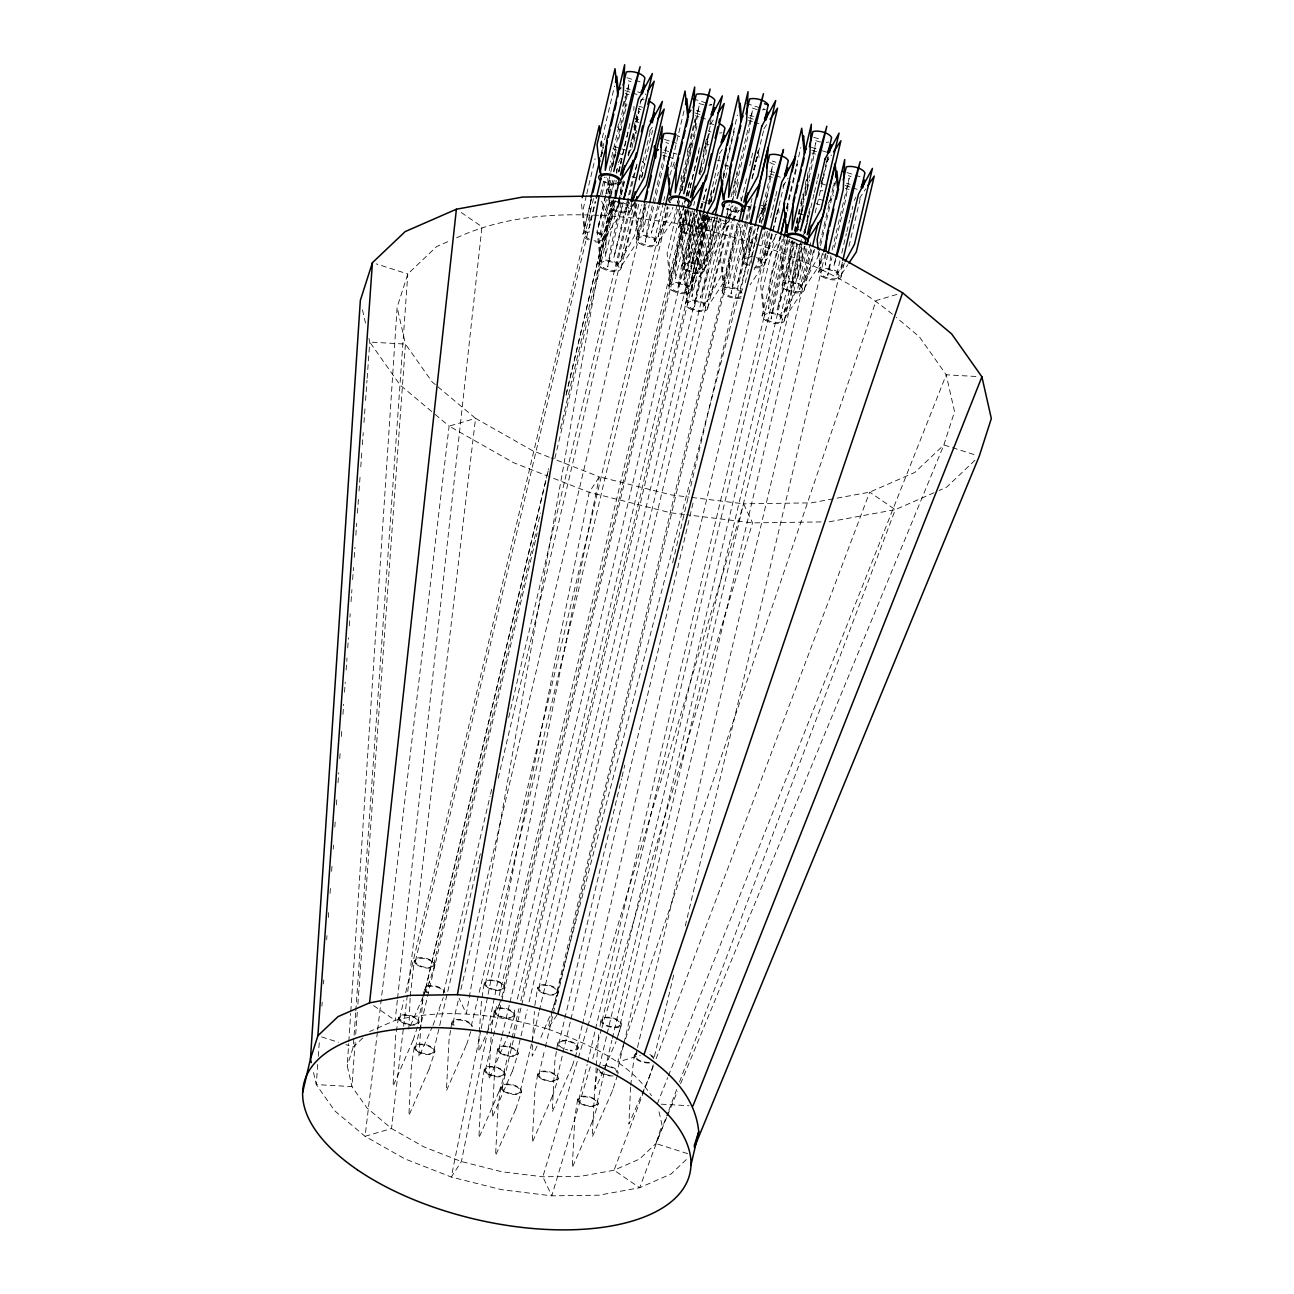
<?xml version="1.0" encoding="UTF-8"?>
<svg xmlns="http://www.w3.org/2000/svg" width="1294" height="1294" viewBox="0 0 1294 1294"><rect width="100%" height="100%" fill="white"/><g stroke="black" fill="none" stroke-linecap="round" stroke-linejoin="round"><path stroke-width="0.75" stroke-dasharray="5 3.75" d="M408.839 1029.167L410.117 998.24M479.055 1036.348L478.861 1051.488L499.371 1004.29M532.335 1044.808L532.19 1056.163L538.757 1042.64M590.808 199.648L589.466 227.356L595.45 202.058M615.928 184.33L616.122 180.367M633.801 110.411L633.995 106.448M644.153 204.306L642.811 232.03L649.248 204.775M685.755 210.631L685.27 220.53L687.583 210.793M710.131 216.858L691.966 296.73L693.422 267.033L705.861 214.464M710.907 201.007L711.182 195.07M730.091 254.028L728.635 283.726L742.449 225.334M749.889 227.323L748.628 253.074L754.612 227.776M787.674 211.148L788.062 203.223L786.687 209.062M807.181 190.38L807.957 174.544M825.895 253.3L825.313 265.189L827.61 255.452M666.717 1117.385L655.945 1143.54L639.592 1159.052L614.052 1170.213L581.055 1176.262L542.849 1176.796L502.04 1171.782L461.392 1161.543L423.704 1146.791L391.516 1128.53L367.043 1108.004L351.936 1086.62L347.245 1065.803L348.701 1043.611M348.83 1041.605L350.69 1013.364M350.82 1011.342L397.129 307.26L407.804 273.972L436.741 246.507L449.406 240.975M410.247 996.283L414.209 960.908M479.314 1032.402L481.481 1000.86L484.231 983.23M532.384 1041.023L534.422 1011.439M596.146 1067.647L595.547 1088.707L616.073 1041.508M596.291 1065.674L598.782 1034.165M630.582 1087.203L628.9 1124.033L649.426 1076.834M630.712 1085.229L634.27 1055.775M355.688 1012.798L353.262 1047.008L347.245 1065.803M355.818 1010.776L407.804 273.972L376.15 263.863M317.709 1064.461L316.254 1084.582L334.887 1110.98L365.086 1136.31L404.779 1158.842L451.299 1177.039L501.441 1189.655L551.794 1195.85L598.928 1195.187L639.64 1187.73L671.149 1173.949L687.001 1158.923M318.275 1056.422L319.44 1040.327M321.915 1006.117L322.19 1002.09M323.5 983.974L323.791 979.946M326.686 939.703L326.978 935.675M328.288 917.575L328.725 911.542M330.035 893.426L330.471 887.393M331.62 871.299L332.057 865.249M333.221 849.155L333.512 845.128M334.822 827.028L335.243 820.978M336.408 804.884L336.99 796.845M338.009 782.757L338.737 772.696M339.74 758.607L340.322 750.552M341.341 736.464L341.778 730.431M342.942 714.337L343.654 704.276M344.527 692.209L345.255 682.148M346.129 670.066L347.002 657.999M347.714 647.938L348.442 637.877M349.315 625.795L350.189 613.728M351.062 601.645L351.919 589.579M352.647 579.518L353.521 567.451M354.249 557.374L354.977 547.313M355.85 535.247L356.707 523.18M357.435 513.12L358.454 499.031M359.036 490.976L360.201 474.882M360.767 466.827L361.786 452.738M362.369 444.699L363.242 432.617M363.97 422.556L364.973 408.483M365.555 400.428L367.011 380.307M367.156 378.285L369.76 342.069L368.903 338.284M355.138 1042.349L351.936 1086.62L316.254 1084.582L312.938 1069.928M355.704 1034.294L357.306 1012.167M357.888 1004.112L405.459 344.091L397.129 307.26M397.339 1000.262L395.155 1020.351L369.615 1031.512M397.565 998.256L481.983 226.741L459.596 211.407M377.427 1031.981L365.086 1136.31L391.516 1128.53L403.388 1028.229M377.654 1029.975L449.115 426.114L433.781 413.255M403.631 1026.223L475.545 418.35L436.838 385.887M398.423 1017.957L395.673 1035.588L393.053 1086.216L413.579 1039.017M414.242 1047.331L411.492 1064.946L408.872 1115.59L429.398 1068.391M422.701 998.58L418.852 1057.036L432.212 1027.193M422.992 996.623L424.222 988.794M450.555 1030.461L449.018 1040.247L446.398 1090.874L466.924 1043.676M450.846 1028.504L451.768 1022.616M484.263 1069.653L481.514 1087.284L478.893 1137.911L499.403 1090.713M494.243 1011.115L491.494 1028.746L488.873 1079.374L508.299 1035.022M497.592 1049.224L494.842 1066.838L492.205 1117.482L512.731 1070.284M500.94 1087.316L498.19 1104.947L495.553 1155.574L516.08 1108.376M534.826 1005.519L537.576 987.904M537.608 1074.327L534.859 1091.942L532.222 1142.586L552.748 1095.387M556.371 1051.504L554.851 1061.29L552.214 1111.918L572.741 1064.719M556.679 1049.547L557.585 1043.66M577.609 1099.431L574.876 1117.045L572.239 1167.689L592.765 1120.491M600.012 1026.32L600.917 1020.448M609.264 170.727L610.833 161.022M621.152 186.951L617.707 208.334L624.614 179.138M678.331 198.888L681.162 181.403L699.116 105.493L695.671 126.877L679.544 194.99M690.85 211.229L687.712 230.655L693.244 207.299M705.683 154.746L709.128 133.379L699.456 174.253M714.579 217.343L712.379 230.963L694.409 306.872L697.87 285.489L714.126 217.327M731.676 203.562L733.876 189.959M749.048 217.958L751.555 202.414M751.07 263.216L752.008 257.377M752.332 255.436L758.672 224.315M789.68 239.18L771.095 318.971L774.54 297.604L788.369 239.212M795.664 232.224L797.848 218.621L801.552 219.802M809.672 208.512L803.978 233.81M830.894 255.888L827.756 275.315L831.896 257.797M480.786 1030.59L451.299 1177.039L461.392 1161.543L487.709 1030.93M481.19 1028.601L589.207 492.302L599.316 476.807L671.295 494.923L688.877 497.09M488.097 1028.956L599.316 476.807L551.098 457.947M586.344 195.669L583.125 209.304L585.179 233.761L593.477 198.71M586.797 193.728L595.094 158.693M600.287 146.4L614.553 86.067M600.578 156.784L605.657 135.369M582.931 234.311L591.18 199.486M601.241 156.93L603.538 147.257M591.536 198.403L584.176 229.556L581.281 201.654M399.636 1018.184L403.825 1000.521M405.685 992.66L585.017 234.699M415.423 961.135L595.224 201.217M600.416 194.715L604.573 177.197M617.659 127.718L618.581 123.82M622.737 106.302L624.112 100.463M602.034 194.682L606.19 177.165M611.609 157.124L629.094 83.156L625.649 104.539L609.992 170.727M610.299 174.286L608.908 180.125L610.509 198.936M610.752 172.345L616.284 148.988M618.581 139.251L626.878 104.216M605.382 195.992L597.1 231.028L599.995 258.929M605.851 194.035L609.523 178.475M612.288 166.797L615.054 155.102M605.786 195.378L597.957 228.472L606.385 199.664M606.255 193.437L609.927 177.86M612.693 166.182L615.459 154.504M607.759 193.825L611.447 178.265M609.07 195.847L598.928 238.662L600.998 263.119L615.734 200.845M609.523 193.906L612.758 180.27M614.213 180.206L600.4 238.614L610.833 218.136L614.973 200.619M608.73 205.131L610.558 197.4M610.897 196.494L614.682 179.995M616.413 173.137L618.338 164.516M618.483 171.827L626.312 138.733M626.781 136.792L630.469 121.215M425.435 989.02L548.559 468.654M566.206 394.039L610.817 205.536M611.9 200.683L610.978 204.581L610.655 200.829M618.807 171.487L628.949 128.672M417.833 1021.678L423.413 998.111M423.866 996.154L546.521 477.761M546.99 475.788L548.381 469.9M566.044 395.285L603.214 238.193M612.046 201.071L604.686 232.208L618.613 206.506L620.926 196.769M618.953 171.876L620.344 166.036M620.797 164.095L622.64 156.299M613.178 199.777L606.724 227.032L605.285 256.73L623.239 180.82M598.75 263.685L613.857 199.842M613.987 201.379L605.689 236.414L620.457 214.141L623.223 202.462M433.619 964.628L540.471 512.99M560.448 428.557L614.44 199.907M415.455 1047.558L427.069 998.467M427.538 996.509L537.188 533.096M554.835 458.48L600.837 264.073M633.882 127.378L635.257 121.571M635.726 119.646L637.554 111.899M627.994 155.248L641.339 98.797M628.528 155.814L639.107 111.041L631.973 148.001M621.379 194.812L625.067 179.251M633.817 142.259L636.583 130.581M621.298 202.673L611.172 245.504L607.727 266.871L622.915 202.64M628.641 201.799L613.777 257.846L631.731 181.92L637.344 162.737L626.199 209.434L629.677 202.608M443.632 992.514L490.086 796.15M490.555 794.192L491.946 788.289M508.671 717.604L628.997 209.03M631.876 201.799L616.219 267.971L626.636 247.51L636.777 204.678M631.084 209.434L632.863 201.411M638.929 179.235L650.898 128.624M639.22 180.222L641.452 170.776M433.652 1051.051L478.715 860.575M479.184 858.618L480.575 852.73M498.222 778.115L619.017 267.567M634.772 201.249L620.505 261.582L634.432 235.864L641.808 204.727M635.532 202.43L634.626 206.312L637.521 234.214M641.533 177.116L652.58 130.403M641.808 177.585L643.587 170.032M621.104 267.971L636.244 203.498M638.767 204.226L636.454 213.963L638.524 238.419L646.822 203.384M636.276 238.969L644.881 203.077M645.496 204.581L636.276 243.515L621.508 265.788M452.981 1022.858L459.014 997.334M460.874 989.473L638.363 239.374M657.756 205.875L651.303 233.13L659.164 206.264M670.761 166.797L684.122 110.346M663.418 202.398L653.745 243.272L664.162 222.794L667.85 207.234M663.871 200.457L664.793 196.559M669.855 175.143L674.303 162.251M471.178 1026.352L656.543 242.868M664.938 207.687L658.031 236.883L671.958 211.165L672.88 207.266M674.142 168.754L675.517 162.915M658.63 243.256L667.332 206.506M485.444 983.472L668.966 207.833M680.773 179.235L681.695 175.353M687.227 151.98L688.149 148.098M690.446 138.361L691.821 132.522M692.29 130.581L693.665 124.742M694.134 122.784L695.056 118.902M677.021 205.18L673.802 218.815L659.034 241.088M679.787 193.502L691.756 142.906L688.602 147.678M677.7 202.786L679.091 196.947M681.695 190.784L691.368 149.91M691.821 147.953L696.884 126.553M679.544 200.796L667.106 253.349L670.001 281.251L687.502 207.283M681.841 191.059L685.076 177.44M682.763 202.608L668.949 261L671.02 285.456L688.974 209.547M678.752 227.469L685.61 198.451M686.079 196.51L689.734 181.031M684.138 205.196L679.981 222.714L677.506 198.791M684.591 203.255L685.966 197.416M686.435 195.459L689.653 181.839M688.052 196.106L695.881 163.012M696.334 161.071L700.022 145.494M495.456 1011.342L497.317 1003.497M499.161 995.636L680.822 227.873M685.141 209.402L681 226.919L678.929 202.462M688.359 195.766L689.751 189.927M690.203 187.986L698.954 151.01M685.966 209.547L680.434 232.904L683.329 260.822M685.949 210.437L676.746 249.37L675.306 279.067L691.417 210.938M668.772 286.006L686.613 210.566M503.625 986.966L687.615 209.369M485.476 1069.895L501.263 1003.125M501.732 1001.168L670.858 286.411M689.184 211.359L682.278 240.555L684.348 265.011L696.318 214.4M703.451 151.641L704.826 145.834M705.279 143.909L707.106 136.161M709.856 124.564L711.231 118.757M698.922 173.671L710.907 123.076M693.713 205.358L694.619 201.46M701.542 172.264L705.214 156.703M694.684 209.466L690.074 228.925L688.618 258.622L700.135 209.968M694.085 213.332L681.194 267.826L677.732 289.209L695.703 213.3M682.1 265.561L694.457 213.332M498.805 1049.45L501.587 1037.675M502.056 1035.701L509.48 1004.29M509.949 1002.316L684.17 265.966M697.595 212.62L683.782 271.012L686.677 298.914M700.604 208.01L702.448 200.23M700.377 210.097L683.798 280.167L692.209 251.376M700.83 208.156L706.249 188.892M701.283 210.356L696.221 231.772L704.906 214.707M701.736 208.415L706.346 188.94M700.96 214.383L685.626 278.663L687.696 303.12L705.651 227.21L704.696 215.92M702.351 214.303L694.522 247.38L691.061 268.764L703.968 214.27M513.637 1014.836L515.497 1006.991M517.357 999.13L699.019 231.351M702.804 215.645L700.491 225.382L706.071 215.095M704.195 214.4L686.241 290.309L696.657 269.831L709.096 217.279M704.729 215.952L701.51 229.572L709.937 216.858M701.105 231.755L705.214 214.351M708.481 203.514L720.451 152.902M708.788 204.436L711.926 191.221M685.448 303.669L706.459 215.322L727.972 222.196L725.028 223.991L706.395 218.055L706.039 216.616M503.657 1073.389L511.567 1040.004M512.02 1038.031L518.991 1008.576M520.851 1000.731L689.039 289.905M706.637 215.791L690.511 283.92L704.454 258.202M706.395 218.055L707.284 214.27M707.721 214.966L697.126 259.722L708.772 217.311M710.94 201.33L718.445 172.296M713.609 192.369L714.951 186.708A11.42 5.16 13.3 0 0 713.867 185.22M502.153 1087.558L513.297 1040.425M513.767 1038.467L521.191 1007.039M521.66 1005.082L687.518 304.074M708.562 216.098L691.53 288.109L706.298 265.852L717.345 219.139M691.125 290.293L708.514 216.777M711.991 217.311L699.569 269.864L709.985 249.402L718.283 214.351M723.184 175.353L737.451 115.004M723.184 178.103L734.232 131.39M723.459 178.329L725.255 170.776M516.985 1052.944L527.208 1009.741M529.068 1001.896L702.367 269.459M714.903 216.761L703.839 263.475L717.782 237.756L721.923 220.239M725.594 177.601L727.826 168.155M704.454 269.864L717.717 213.753M538.789 988.131L720.904 218.395M726.532 216.211L719.626 245.407L704.858 267.68M726.985 214.27L729.298 204.533M731.142 196.753L733.892 185.074M734.361 183.117L737.127 171.439M725.028 223.991L725.918 220.206M726.371 218.33L728.603 208.884A11.42 5.16 13.3 0 1 726.257 209.272M520.334 1091.036L531.494 1043.918M531.947 1041.961L538.919 1012.506M539.388 1010.533L705.715 307.568M734.507 186.077L752.461 110.152L749.016 131.535L732.889 199.664M728.053 219.479L732.436 201.605M707.802 307.956L728.393 220.902M730.123 217.149L713.334 287.494L702.917 307.972L720.871 232.063L726.953 220.109M730.382 215.483L732.889 205.471M735.186 195.734L738.421 182.098M736.108 207.266L722.295 265.658L724.365 290.115L740.022 223.943M737.24 207.736L721.13 275.865L707.187 301.583L725.158 225.674L727.94 220.53M741.381 200.764L747.366 175.466M749.679 165.729L751.054 159.89M751.523 157.949L753.367 150.153M737.451 222.892L722.974 283.515L708.206 305.772M722.117 290.681L738.13 222.972M556.97 991.625L738.631 223.846M538.822 1074.554L544.855 1049.03M545.324 1047.072L724.187 291.069M753.593 169.854L754.968 163.545M755.421 162.106L758.171 150.508M751.96 178.701L758.397 151.447M752.267 178.346L764.236 127.734M745.506 221.387L742.287 235.007L744.357 259.463L752.186 226.369M745.975 219.43L749.194 205.811M746.509 221.889L734.539 272.484L731.078 293.867L748.126 221.856M746.962 219.931L752.04 198.532M742.109 260.013L750.245 226.062M750.957 226.434L737.127 284.826L752.008 228.795M558.798 1043.902L621.524 778.81M621.993 776.853L624.776 765.061M672.637 562.809L744.179 260.418M755.227 228.795L739.57 294.967L743.921 286.443M759.125 222.374L772.486 165.923L769.04 187.306L760.743 222.342M557.002 1078.048L570.476 1021.095M570.945 1019.138L689.411 518.409M689.88 516.452L693.131 502.703M745.231 282.739L759.06 224.347M759.513 222.406L761.81 212.669L766.469 204.096M756.133 241.8L757.055 237.902M761.406 223.393L768.296 191.366A11.42 5.16 13.3 0 0 767.213 189.878M762.894 219.996L764.285 214.157M764.738 212.216L766.582 204.436M765.158 231.723L757.799 262.86L754.078 269.718M767.391 231.222L759.562 264.316L769.995 243.838L784.73 181.548M770.626 217.602L772 211.763M772.469 209.822L775.219 198.144M775.688 196.187L777.532 188.406M768.393 233.535L759.643 270.511L750.148 284.826M576.995 1047.396L582.106 1025.786M582.575 1023.829L762.376 263.911M769.833 232.629L763.848 257.927L776.853 233.923M764.463 264.3L772.696 229.491M776.125 216.939L760.468 283.127L763.363 311.029M776.578 214.998L778.422 207.218L779.263 215.176M775.656 234.327L762.312 290.778L764.366 315.218L782.336 239.309M786.542 207.897L800.808 147.565M780.233 236.317L770.108 279.132L768.652 308.829L786.154 234.877M780.541 235.961L779.619 239.859L764.851 262.132M786.995 208.706L797.589 163.95L795.47 167.12M762.117 315.785L781.317 235.12M578.822 1099.657L587.185 1064.315M587.654 1062.358L595.094 1030.93M595.547 1028.973L764.204 316.173M784.148 236.899L780.46 252.459L783.355 280.361M602.131 1020.675L787.043 239.164M787.367 238.694L782.304 260.11L784.358 284.567L794.5 241.752M791.928 240.684L790.1 248.48L788.644 278.178L796.942 243.143M794.241 230.963L800.226 205.649M800.679 203.708L802.992 193.971M805.289 184.249L808.054 172.571M782.11 285.117L792.64 240.619M794.872 231.707L815.818 142.712L812.357 164.079L796.247 232.208M793.271 241.816L777.144 309.945L785.571 281.138L794.775 242.221M796.797 232.014L802.329 208.657L801.843 203.012M599.284 1067.032L606.724 1035.621M607.177 1033.663L784.196 285.521M797.541 230.542L803.525 205.228L795.114 234.036M806.987 191.205L806.081 194.973L803.137 196.785L803.056 199.502L806.631 184.395A11.42 5.16 13.3 0 0 807.715 185.867M807.424 189.312L809.656 179.866M797.557 244.162L779.586 320.087L790.019 299.61L802.911 245.1M800.064 243.579L794.532 266.936L791.087 288.319L801.682 243.547M597.019 1103.151L611.884 1040.311M612.353 1038.354L782.401 319.667M801.374 239.73L783.873 313.682L797.816 287.964L807.488 247.089M807.23 214.998A11.42 5.16 13.3 0 1 808.313 216.47L805.078 233.017M804.739 233.308L813.942 194.391M814.411 192.434L817.177 180.756M817.63 178.815L819.021 172.975M784.471 320.071L802.846 241.978M620.327 1024.169L804.318 246.588M804.965 246.183L797.136 279.278L806.486 246.588M821.544 182.47L822.919 176.631M821.512 183.052L823.065 176.518M823.356 175.321L826.09 163.707M826.559 161.766L827.917 155.976M815.155 212.847L828.516 156.396M810.642 242.706L799.579 289.419L810.012 268.942L814.605 249.483M810.707 248.901L799.643 295.614L784.876 317.887M623.514 1045.002L617.012 1072.5A9.301 4.205 13.3 0 0 605.673 1066.175M623.983 1043.045L802.393 289.015M811.694 249.936L803.865 283.03L817.792 257.312L820.105 247.575M804.464 289.403L814.088 248.302M819.878 243.223L834.161 182.891M820.558 245.634L835.762 181.403M822.402 253.284L819.636 264.963L804.868 287.236M818.778 272.128L823.243 253.753M635.483 1056.001L820.865 272.516M825.184 254.061L821.027 271.578L819.442 252.767M832.123 250.049L849.171 178.038L845.71 199.405L833.74 250.017M835.649 258.493L833.805 266.289L836.053 258.606M839.935 260.854L836.247 276.431L842.329 264.477M841.779 253.074L846.373 233.599M846.842 231.658L849.608 219.98M850.061 218.039L852.827 206.361M673.656 975.061L653.68 1059.495A9.301 4.205 13.3 0 0 651.092 1055.969M685.27 925.97L839.062 276.01M842.378 262.245L840.534 270.042L844.238 263.183M841.132 276.415L844.335 262.876M848.977 246.216L860.947 195.604M693.778 221.63L696.01 213.947M719.545 218.071L700.475 297.83L708.886 269.039M761.616 238.824L763.864 231.141M587.266 1027.889L542.849 1176.796L551.794 1195.85L590.436 1066.288M587.848 1025.964L743.581 503.819L811.257 502.865L869.697 492.157L914.923 472.391L943.86 444.926L954.535 411.638L946.221 374.791L919.468 336.893L896.257 317.418M592.749 1058.557L601.403 1029.539M601.969 1027.614L752.526 522.873L743.581 503.819L690.834 497.333M410.473 1025.786L429.026 982.987L434.833 964.855M413.239 1040.053L419.046 1021.92M432.972 1025.382L443.244 997.69M429.058 1069.41L434.865 1051.278M466.584 1044.711L470.79 1031.528M499.047 1005.325L504.838 987.193M514.85 1015.078L509.06 1033.21L509.383 1032.175M499.08 1091.748L504.87 1073.616M512.408 1071.303L518.198 1053.17M515.756 1109.411L521.547 1091.279M558.183 991.851L552.376 1009.983L539.501 1040.829M552.409 1096.406L558.215 1078.274M572.401 1065.755L578.208 1047.622M618.144 1035.006L621.152 1025.592A10.53 4.772 13.3 0 0 608.681 1017.23A10.53 4.772 13.3 0 0 603.845 1024.46A10.53 4.772 13.3 0 0 621.152 1025.592M616.672 1039.616L621.541 1024.411M592.426 1121.526L598.232 1103.394M612.952 1075.929A10.53 4.772 13.3 0 1 597.602 1068.763L594.852 1086.394L592.231 1137.022L612.418 1090.858L618.225 1072.726M649.087 1077.87L653.68 1063.539M429.026 982.987L429.365 981.968M439.038 1010.873L439.378 1009.854M761.697 211.003L765.061 207.913M612.418 1090.858L612.758 1089.823M653.227 1066.321L614.052 1170.213L639.64 1187.73L668.125 1112.177M656.074 1058.767L869.697 492.157L895.286 509.658L937.341 491.283M668.836 1110.284L676.681 1089.516M679.528 1081.946L895.286 509.658L829.13 521.806M657.271 1103.944L667.688 1077.627M668.432 1075.751L946.221 374.791L977.941 376.586M667.494 1115.525L677.49 1091.23M680.579 1083.757L943.86 444.926L977.391 455.601M618.37 162.688L622.705 154.164M709.403 204.161L712.007 199.033M727.826 218.411L731.288 211.585M758.413 217.36L767.099 200.295M803.639 232.224L807.1 225.399M854.202 200.521L855.949 197.109M631.003 140.868L635.645 132.295M728.862 218.815L736.302 205.099M802.765 236.058L805.547 230.914M832.98 186.546L834.824 183.117M757.411 234.327L752.364 242.075L547.815 1029.005C586.166 1043.239 628.043 1060.287 651.464 1095.711M556.905 1015.078L547.815 1029.005C498.546 1014.496 445.573 1007.638 395.155 1020.351L371.152 1003.934M640.498 101.87L645.771 93.912M628.933 152.546L631.035 149.376M649.442 131.341L653.664 124.968M631.488 207.25L634.658 202.479M710.503 124.192L714.725 117.835M719.464 153.662L722.634 148.891M763.848 128.866L768.07 122.493M726.16 229.863L731.433 221.921M732.485 220.32L738.825 210.776M782.821 186.207L788.095 178.265M826.154 162.995L831.427 155.037M828.111 203.368L833.385 195.41M859.507 198.322L865.832 188.778M841.537 274.231L847.861 264.688M362.805 1037.966L353.262 1047.008L345.822 1044.646M974.964 460.26L946.48 487.288L939.169 490.491M456.653 237.805C526.27 205.681 606.611 213.381 680.385 223.959C756.311 240.991 834.177 265.399 894.704 316.124M896.904 294.434L876.119 300.548L617.691 1062.018L640.352 1055.354M821.059 521.919L752.526 522.873L686.661 514.769M661.234 1104.17L688.99 1105.739M684.655 514.527L670.696 512.812L589.207 492.302L548.656 476.435M746.589 103.52L765.239 109.456A11.42 5.16 13.3 0 1 760.193 109.861M749.776 115.295L753.496 116.492M626.959 77.705L641.873 82.46M693.26 98.845L711.894 104.798A11.42 5.16 13.3 0 1 706.847 105.186M813.683 137.261L819.264 139.04M748.466 117.625L753.852 119.339M748.611 120.407L752.332 121.604M754.208 122.202L759.788 123.981M626.409 88.299L630.146 89.496M637.602 91.874L641.323 93.055M696.431 110.637L700.167 111.818M811.257 147.257L820.59 150.233M822.45 150.816L828.031 152.611M625.115 90.629L630.501 92.343M632.281 92.925L637.667 94.64M695.137 112.966L700.507 114.681M811.823 150.169L817.21 151.883M625.261 93.411L628.981 94.608M695.266 115.748L699.003 116.929M700.863 117.528L706.459 119.307M811.969 152.967L815.689 154.148M710.018 123.399L713.754 124.596M638.848 106.189L642.568 107.37M847.02 172.587L860.073 176.744M846.486 183.166L850.207 184.363M772.211 161.071L775.931 162.251M635.128 118.514L638.718 119.663M845.176 185.495L850.562 187.209M852.358 187.792L857.728 189.506M635.257 121.296L638.993 122.493M705.279 143.634L709.015 144.815M845.322 188.293L849.042 189.474M820.849 183.441L828.306 185.818M769.801 171.067L775.397 172.846M664.518 139.428L670.114 141.208M671.974 141.806L679.431 144.184M770.286 173.962L773.877 175.111M775.672 175.677L781.042 177.391M768.636 176.178L772.356 177.359M724.543 165.066L728.279 166.263A11.42 5.16 13.3 0 0 725.449 163.351M819.134 199.147L824.715 200.926M663.968 150.023L671.424 152.401M673.301 152.999L677.021 154.18M662.674 152.352L666.264 153.485M816.11 203.659L819.83 204.856M662.819 155.134L666.539 156.331M668.4 156.914L673.996 158.693M614.359 146.545L619.955 148.325M621.816 148.923L625.536 150.104M612.919 148.826L616.51 149.975M616.931 152.838L622.511 154.633M798.996 213.494L808.313 216.47M760.985 205.293L764.722 206.474M761.066 208.059L764.641 209.191M744.923 205.649L750.504 207.428M632.038 176.502L637.635 178.297M707.656 200.619L711.376 201.815M795.406 228.617L802.862 230.995M702.335 201.67L709.516 203.951M321.608 1036.915L338.381 1042.268M687.599 1153.633L655.945 1143.54L661.962 1124.745L658.549 1109.621M549.238 457.219L532.546 450.684L475.545 418.35L449.115 426.114L513.637 462.718L546.812 475.707M563.262 1048.48L561.386 1047.428A9.301 4.205 13.3 0 1 565.656 1041.055A9.301 4.205 13.3 0 1 576.655 1048.431L575.717 1049.288A9.301 4.205 13.3 0 1 570.153 1050.227M428.621 992.886L428.023 992.547A9.301 4.205 13.3 0 1 432.277 986.19A9.301 4.205 13.3 0 1 443.292 993.566M435.302 384.593L432.196 381.989L405.459 344.091L369.76 342.069L400.04 384.965L432.245 411.977M601.597 201.201L608.099 215.063L466.358 1013.752L459.046 998.175M362.482 309.848L365.49 323.112M818.358 251.424L820.024 267.373M758.607 153.436L759.028 157.431M740.443 227.356L743.338 255.258M720.451 258.024L723.346 285.925M695.25 120.892L695.881 126.877M699.844 170.954L700.264 174.933M703.823 215.03L704.648 223.005M625.034 96.565L626.07 106.529M616.51 169.061L616.914 173.04M607.695 178.459L609.765 198.386M600.885 141.677L602.131 153.646M740.896 197.286L741.203 201.039M700.394 166.522L700.879 172.167M687.389 190.736L687.874 196.381M601.71 140.917L602.503 150.314M739.602 210.647A9.301 4.205 13.3 0 1 726.743 208.188M736.011 212.022A11.42 5.16 13.3 0 1 727.552 209.871M757.281 109.489A11.42 5.16 13.3 0 1 751.717 107.709M717.588 160.294A11.42 5.16 13.3 0 1 720.467 161.038M454.145 1025.22A9.301 4.205 13.3 0 1 461.004 1020.141A9.301 4.205 13.3 0 1 470.838 1027.387M668.594 143.472A11.42 5.16 13.3 0 1 665.925 142.437M677.328 135.482A11.42 5.16 13.3 0 1 679.625 136.76M453.078 1025.317A10.53 4.772 13.3 0 1 459.532 1019.413A10.53 4.772 13.3 0 1 472.391 1026.579M741.106 296.472A9.301 4.205 13.3 0 1 725.772 293.835A9.301 4.205 13.3 0 1 731.822 288.303A9.301 4.205 13.3 0 1 742.044 295.614M741.09 298.057A11.42 5.16 13.3 0 1 725.287 295.016A11.42 5.16 13.3 0 1 725.481 287.591A11.42 5.16 13.3 0 1 741.284 290.616M800.226 221.387A11.42 5.16 13.3 0 1 797.33 221.015M703.952 104.814A11.42 5.16 13.3 0 1 698.372 103.035M757.928 259.334A9.301 4.205 13.3 0 1 762.279 264.445A9.301 4.205 13.3 0 1 755.518 266.742M748.628 264.995A9.301 4.205 13.3 0 1 744.276 259.868A9.301 4.205 13.3 0 1 751.038 257.587M567.791 1049.919A9.301 4.205 13.3 0 1 565.429 1049.321M756.311 257.635A11.42 5.16 13.3 0 1 764.35 264.979A11.42 5.16 13.3 0 1 753.14 267.405M747.576 265.642A11.42 5.16 13.3 0 1 742.513 258.735A11.42 5.16 13.3 0 1 753.415 256.908M774.427 164.516A11.42 5.16 13.3 0 1 769.445 162.187M558.911 1046.361A10.53 4.772 13.3 0 1 563.666 1040.425A10.53 4.772 13.3 0 1 577.625 1045.843A10.53 4.772 13.3 0 1 570.444 1050.841M616.251 183.651A9.301 4.205 13.3 0 1 603.392 181.192M612.66 185.026A11.42 5.16 13.3 0 1 604.185 182.875M631.035 81.748A11.42 5.16 13.3 0 1 628.366 80.713M596.583 232.774A9.301 4.205 13.3 0 1 603.117 238.743A9.301 4.205 13.3 0 1 593.995 240.733M589.466 239.277A9.301 4.205 13.3 0 1 589.66 231.869M597.132 231.933A11.42 5.16 13.3 0 1 605.171 239.261A11.42 5.16 13.3 0 1 593.978 241.703M588.398 239.924A11.42 5.16 13.3 0 1 588.641 230.833M618.419 129.028A11.42 5.16 13.3 0 1 621.314 129.772M649.038 1062.325A9.301 4.205 13.3 0 1 639.932 1060.579L638.071 1059.543A9.301 4.205 13.3 0 1 636.761 1054.109M851.112 176.631A11.42 5.16 13.3 0 1 848.427 175.58M649.62 1062.94A10.53 4.772 13.3 0 1 636.324 1059.139A10.53 4.772 13.3 0 1 637.376 1052.928M649.847 1054.545A10.53 4.772 13.3 0 1 654.893 1059.737M796.489 243.223A9.301 4.205 13.3 0 1 788.677 239.568M802.07 244.566A11.42 5.16 13.3 0 1 786.865 239.713M828.581 142.016A11.42 5.16 13.3 0 1 826.251 142.405M820.639 142.033A11.42 5.16 13.3 0 1 815.074 140.253M642.099 161.459A11.42 5.16 13.3 0 1 644.93 164.37M641.048 109.634A11.42 5.16 13.3 0 1 638.379 108.599M641.323 99.492A11.42 5.16 13.3 0 1 644.218 99.864M427.149 992.789A10.53 4.772 13.3 0 1 430.708 985.527A10.53 4.772 13.3 0 1 444.845 992.741M610.153 1075.33A9.301 4.205 13.3 0 1 603.263 1073.583L601.403 1072.532A9.301 4.205 13.3 0 1 598.815 1069.006M822.935 190.719A11.42 5.16 13.3 0 1 820.218 190.736M602.875 1065.56A10.53 4.772 13.3 0 1 614.294 1068.116A10.53 4.772 13.3 0 1 617.836 1073.907M721.906 132.684A11.42 5.16 13.3 0 1 719.561 133.072M711.069 131.972A11.42 5.16 13.3 0 1 708.384 130.92M648.698 220.789L645.253 242.172L663.207 166.263L666.653 144.879L648.698 220.789M433.28 965.68L432.342 966.537A9.301 4.205 13.3 0 1 419.871 965.712L418.011 964.677A9.301 4.205 13.3 0 1 422.281 958.304A9.301 4.205 13.3 0 1 433.28 965.68M417.493 1022.729L416.555 1023.586A9.301 4.205 13.3 0 1 404.084 1022.761L402.224 1021.726A9.301 4.205 13.3 0 1 406.494 1015.353A9.301 4.205 13.3 0 1 417.493 1022.729M433.312 1052.103L432.374 1052.96A9.301 4.205 13.3 0 1 419.903 1052.135L418.043 1051.1A9.301 4.205 13.3 0 1 422.313 1044.727A9.301 4.205 13.3 0 1 433.312 1052.103M503.285 988.001L502.363 988.859A9.301 4.205 13.3 0 1 489.892 988.05L488.016 986.999A9.301 4.205 13.3 0 1 492.286 980.626A9.301 4.205 13.3 0 1 503.285 988.001M513.297 1015.887L512.375 1016.744A9.301 4.205 13.3 0 1 499.905 1015.919L498.028 1014.884A9.301 4.205 13.3 0 1 502.298 1008.511A9.301 4.205 13.3 0 1 513.297 1015.887M556.63 992.676L555.692 993.533A9.301 4.205 13.3 0 1 543.237 992.708L541.361 991.673A9.301 4.205 13.3 0 1 545.631 985.3A9.301 4.205 13.3 0 1 556.63 992.676M516.646 1053.995L515.708 1054.853A9.301 4.205 13.3 0 1 503.253 1054.028L501.376 1052.993A9.301 4.205 13.3 0 1 505.647 1046.62A9.301 4.205 13.3 0 1 516.646 1053.995M503.317 1074.424L502.396 1075.282A9.301 4.205 13.3 0 1 489.925 1074.457L488.064 1073.422A9.301 4.205 13.3 0 1 492.318 1067.049A9.301 4.205 13.3 0 1 503.317 1074.424M519.994 1092.087L519.056 1092.945A9.301 4.205 13.3 0 1 506.601 1092.12L504.725 1091.085A9.301 4.205 13.3 0 1 508.995 1084.712A9.301 4.205 13.3 0 1 519.994 1092.087M556.663 1079.099L555.724 1079.956A9.301 4.205 13.3 0 1 543.27 1079.131L541.393 1078.096A9.301 4.205 13.3 0 1 545.664 1071.723A9.301 4.205 13.3 0 1 556.663 1079.099M619.988 1025.22L619.05 1026.077A9.301 4.205 13.3 0 1 606.579 1025.252L604.719 1024.217A9.301 4.205 13.3 0 1 608.989 1017.844A9.301 4.205 13.3 0 1 619.988 1025.22M596.68 1104.203L595.741 1105.06A9.301 4.205 13.3 0 1 583.27 1104.235L581.41 1103.2A9.301 4.205 13.3 0 1 585.681 1096.827A9.301 4.205 13.3 0 1 596.68 1104.203M540.504 991.9A10.53 4.772 13.3 0 0 557.795 993.048A10.53 4.772 13.3 0 0 545.34 984.685A10.53 4.772 13.3 0 0 540.504 991.9M686.758 269.508A9.301 4.205 13.3 0 0 702.027 270.511A9.301 4.205 13.3 0 0 691.028 263.135A9.301 4.205 13.3 0 0 686.758 269.508M685.27 269.912A11.42 5.16 13.3 0 0 704.033 271.142A11.42 5.16 13.3 0 0 690.511 262.084A11.42 5.16 13.3 0 0 685.27 269.912M500.519 1053.219A10.53 4.772 13.3 0 0 517.826 1054.367A10.53 4.772 13.3 0 0 505.356 1046.005A10.53 4.772 13.3 0 0 500.519 1053.219M640.951 242.9A9.301 4.205 13.3 0 0 656.204 243.903A9.301 4.205 13.3 0 0 645.205 236.543A9.301 4.205 13.3 0 0 640.951 242.9M639.446 243.321A11.42 5.16 13.3 0 0 658.209 244.55A11.42 5.16 13.3 0 0 644.703 235.492A11.42 5.16 13.3 0 0 639.446 243.321M540.536 1078.323A10.53 4.772 13.3 0 0 557.827 1079.471A10.53 4.772 13.3 0 0 545.372 1071.109A10.53 4.772 13.3 0 0 540.536 1078.323M766.792 319.715A9.301 4.205 13.3 0 0 782.061 320.718A9.301 4.205 13.3 0 0 771.062 313.342A9.301 4.205 13.3 0 0 766.792 319.715M765.304 320.119A11.42 5.16 13.3 0 0 784.067 321.349A11.42 5.16 13.3 0 0 770.545 312.291A11.42 5.16 13.3 0 0 765.304 320.119M580.537 1103.442A10.53 4.772 13.3 0 0 597.844 1104.575A10.53 4.772 13.3 0 0 585.373 1096.212A10.53 4.772 13.3 0 0 580.537 1103.442M690.106 307.6A9.301 4.205 13.3 0 0 705.376 308.603A9.301 4.205 13.3 0 0 694.377 301.227A9.301 4.205 13.3 0 0 690.106 307.6M688.618 308.004A11.42 5.16 13.3 0 0 707.381 309.25A11.42 5.16 13.3 0 0 693.859 300.192A11.42 5.16 13.3 0 0 688.618 308.004M503.867 1091.327A10.53 4.772 13.3 0 0 521.175 1092.459A10.53 4.772 13.3 0 0 508.704 1084.113A10.53 4.772 13.3 0 0 503.867 1091.327M487.159 987.241A10.53 4.772 13.3 0 0 504.466 988.373A10.53 4.772 13.3 0 0 491.995 980.027A10.53 4.772 13.3 0 0 487.159 987.241M417.137 964.903A10.53 4.772 13.3 0 0 434.444 966.052A10.53 4.772 13.3 0 0 421.973 957.689A10.53 4.772 13.3 0 0 417.137 964.903M401.35 1021.969A10.53 4.772 13.3 0 0 418.658 1023.101A10.53 4.772 13.3 0 0 406.187 1014.739A10.53 4.772 13.3 0 0 401.35 1021.969M823.453 276.059A9.301 4.205 13.3 0 0 838.722 277.062A9.301 4.205 13.3 0 0 827.707 269.686A9.301 4.205 13.3 0 0 823.453 276.059M821.965 276.463A11.42 5.16 13.3 0 0 840.712 277.709A11.42 5.16 13.3 0 0 827.206 268.634A11.42 5.16 13.3 0 0 821.965 276.463M673.43 289.937A9.301 4.205 13.3 0 0 688.699 290.94A9.301 4.205 13.3 0 0 677.7 283.564A9.301 4.205 13.3 0 0 673.43 289.937M671.942 290.341A11.42 5.16 13.3 0 0 690.705 291.587A11.42 5.16 13.3 0 0 677.183 282.529A11.42 5.16 13.3 0 0 671.942 290.341M487.191 1073.664A10.53 4.772 13.3 0 0 504.498 1074.796A10.53 4.772 13.3 0 0 492.027 1066.45A10.53 4.772 13.3 0 0 487.191 1073.664M603.425 267.615A9.301 4.205 13.3 0 0 618.678 268.618A9.301 4.205 13.3 0 0 607.679 261.242A9.301 4.205 13.3 0 0 603.425 267.615M601.92 268.02A11.42 5.16 13.3 0 0 620.683 269.249A11.42 5.16 13.3 0 0 607.177 260.191A11.42 5.16 13.3 0 0 601.92 268.02M417.169 1051.326A10.53 4.772 13.3 0 0 434.477 1052.475A10.53 4.772 13.3 0 0 422.006 1044.112A10.53 4.772 13.3 0 0 417.169 1051.326M613.405 209.078A9.301 4.205 13.3 0 0 628.658 210.081A9.301 4.205 13.3 0 0 617.659 202.705A9.301 4.205 13.3 0 0 613.405 209.078M611.9 209.482A11.42 5.16 13.3 0 0 630.663 210.712A11.42 5.16 13.3 0 0 617.157 201.654A11.42 5.16 13.3 0 0 611.9 209.482M786.784 289.047A9.301 4.205 13.3 0 0 802.054 290.05A9.301 4.205 13.3 0 0 791.055 282.69A9.301 4.205 13.3 0 0 786.784 289.047M785.296 289.468A11.42 5.16 13.3 0 0 804.059 290.697A11.42 5.16 13.3 0 0 790.537 281.639A11.42 5.16 13.3 0 0 785.296 289.468M683.41 231.4A9.301 4.205 13.3 0 0 698.679 232.402A9.301 4.205 13.3 0 0 687.68 225.027A9.301 4.205 13.3 0 0 683.41 231.4M681.922 231.804A11.42 5.16 13.3 0 0 700.685 233.049A11.42 5.16 13.3 0 0 687.163 223.975A11.42 5.16 13.3 0 0 681.922 231.804M497.171 1015.127A10.53 4.772 13.3 0 0 514.478 1016.259A10.53 4.772 13.3 0 0 502.007 1007.897A10.53 4.772 13.3 0 0 497.171 1015.127"/><path stroke-width="1.5" d="M615.653 190.267L615.265 198.192L618.953 182.616M786.801 228.957L786.995 225.01M825.993 251.327L826.753 235.476L844.723 159.566L843.267 189.264L828.079 253.511M302.667 1092.362L310.463 1058.929L317.887 1035.734L372.429 262.682L405.184 231.594L456.394 209.224L522.55 197.076L599.154 196.009L680.984 206.07L762.457 226.596L838.043 256.163L902.565 292.767L951.64 333.917L981.903 376.813L991.333 418.528L979.251 456.2L694.393 1147.357M317.887 1035.734L338.058 1016.599L369.566 1002.834L456.394 209.224M369.566 1002.834L410.279 995.361L457.413 994.698L599.154 196.009M690.964 1165.085L698.744 1131.635C693.73 1081.38 644.687 1053.122 604.427 1031.722C557.957 1010.873 508.17 998.531 457.413 994.698M582.203 197.756L599.235 125.744L600.06 133.719M615.475 82.169L616.866 76.33L618.289 93.265M590.905 197.659L599.656 160.682M592.927 192.563L595.693 180.885M607.323 141.353L599.963 172.506L597.068 144.605L615.022 68.695L617.917 96.597M608.245 137.471L610.089 129.675M611.011 125.793L613.777 114.115M614.699 110.216L616.542 102.436M596.372 198.16L600.982 178.701M623.142 85.226L626.264 72.011A11.42 5.16 13.3 0 1 644.897 77.947L641.678 94.494M624.695 165.745L621.476 179.365L636.244 157.092L654.198 81.182L647.873 90.726M642.73 92.958L644.574 85.178L641.096 92.003M632.96 160.375L623.757 199.292L636.324 152.983M641.387 131.567L642.762 125.728M647.841 104.329L649.216 98.49M630.938 201.104L648.44 127.135L662.382 101.417L644.412 177.327L631.407 201.33M632.863 201.411L635.176 191.674M652.273 122.784L654.586 113.047L650.235 121.587M636.001 200.473L636.923 196.591M644.25 202.333L662.221 126.424L660.765 156.121L649.717 202.834M645.803 199.179L647.647 191.399M648.569 187.501L651.335 175.822M660.7 146.95L663.822 133.719A11.42 5.16 13.3 0 1 674.659 134.43M658.209 203.934L669.257 157.221L676.002 134.188M659.73 204.339L668.464 167.363M685.496 104.507L686.888 98.667L688.473 117.479M665.391 205.746L669.532 188.228M678.719 157.852L669.968 194.828L667.073 166.926L685.044 91.017L687.729 116.929M679.641 153.954L682.407 142.275M683.329 138.377L685.173 130.597M686.095 126.699L687.939 118.919M693.147 107.564L696.285 94.333A11.42 5.16 13.3 0 1 714.919 100.285L711.344 115.392M695.185 186.126L691.497 201.702L706.265 179.429L724.219 103.52L717.895 113.063M712.751 115.279L714.579 107.499L711.118 114.325M696.528 209.952L702.982 182.697M706.33 175.305L696.576 212.022M708.643 165.583L711.409 153.905M715.081 138.329L717.846 126.65M718.768 122.752L719.69 118.87M703.257 213.704L718.461 149.473L732.388 123.755L727.325 145.154M721.356 143.278L724.931 128.155A11.42 5.16 13.3 0 0 719.804 123.965M723.217 141.224L724.591 135.385L721.13 142.211M726.403 149.053L714.434 199.664L706.993 213.381M739.295 107.224L740.217 103.326L741.656 120.261M722.715 180.06L716.278 207.299L712.056 213.672M715.356 214.82L721.809 187.565M731.611 164.467L723.314 199.502L720.418 171.601L738.373 95.691L741.074 121.587M732.533 160.569L738.049 137.213M738.971 133.314L740.815 125.534M721.373 216.438L724.155 204.646M746.056 114.115L749.63 99.007A11.42 5.16 13.3 0 1 768.264 104.943L764.689 120.051M739.1 221.889L742.352 208.14M748.061 192.741L744.843 206.361L759.61 184.088L777.565 108.178L770.173 119.307M741.818 221.517L746.428 202.058M766.08 119.954L767.924 112.174L764.447 118.983M750.083 223.377L768.038 147.467L766.598 177.165L755.081 225.819M750.714 224.121L754.855 206.603M757.152 196.866L759.918 185.188M766.517 167.994L769.639 154.762A11.42 5.16 13.3 0 1 788.289 160.715L784.714 175.822M763.12 228.876L775.09 178.265L783.501 149.473L764.431 229.216M770.302 230.672L781.802 182.017L795.745 156.299M786.105 175.709L787.949 167.929L784.471 174.755M777.791 232.208L784.698 203.012M785.62 199.114L789.761 181.597M792.057 171.876L795.292 158.24M802.652 139.768L803.574 135.886L805.014 152.805M781.155 232.419L784.843 216.842M781.01 234.02L786.073 212.604M784.148 236.899L786.898 225.221M794.953 197.011L786.671 232.047L783.776 204.145L801.73 128.235L804.415 154.148M795.875 193.113L797.719 185.333M798.641 181.435L801.407 169.757M802.329 165.875L804.172 158.078M809.397 146.659L812.972 131.551A11.42 5.16 13.3 0 1 831.605 137.487L828.031 152.611M811.419 225.285L808.184 238.905L822.952 216.632L840.922 140.722L833.53 151.867M806.938 244.647L808.782 236.867M829.438 152.498L831.282 144.718L827.804 151.544M812.616 246.054L818.131 222.697M835.552 177.052L836.927 171.212L838.512 190.024M823.712 251.796L828.775 230.397M829.697 226.499L833.837 208.981M836.134 199.244L837.978 191.463M843.203 180.092L846.325 166.877A11.42 5.16 13.3 0 1 864.958 172.814L861.383 187.921M836.102 256.552L851.775 190.38L860.186 161.572L842.232 237.481L836.62 256.681M842.831 260.304L858.488 194.116L872.431 168.398L854.461 244.323L845.176 261.469M862.791 187.824L864.635 180.044L861.157 186.87M557.908 1013.525L762.457 226.596M372.429 262.682L360.347 300.37L310.463 1058.929L311.288 1062.584M694.182 1145.902L698.744 1131.635M689.33 112.529L690.899 110.184M742.675 117.204L743.096 115.91M806.033 149.748L806.453 148.454M644.121 1054.254L902.565 292.767M692.953 1105.966L981.903 376.813M657.886 118.611L664.21 109.068L646.256 184.977L635.71 200.877M867.934 185.592L874.275 176.049L856.304 251.958L848.929 263.103M619.729 88.914L620.877 87.863M657.287 150.638L658.436 149.586M764.528 103.763L768.264 104.943M651.675 122.38L654.91 105.833A11.42 5.16 13.3 0 0 649.782 101.644M837.768 189.474L835.083 163.562L817.129 239.471L818.164 249.435M654.23 146.351L655.476 158.305M785.765 213.672L786.089 217.441M786.72 224.962L787.367 232.483M722.424 181.128L722.731 184.88M723.524 194.294L724.009 199.939M669.241 178.346L669.71 183.974M670.357 191.512L670.664 195.265M655.055 145.575L656.009 156.865M599.381 157.884L599.704 161.653M600.497 171.051L600.804 174.819M724.446 205.811A9.301 4.205 13.3 0 1 734.555 202.382A9.301 4.205 13.3 0 1 741.074 210.049M723.508 207.169A11.42 5.16 13.3 0 1 726.953 200.861A11.42 5.16 13.3 0 1 741.899 204.662A11.42 5.16 13.3 0 1 741.058 211.634M661.881 139.72A11.42 5.16 13.3 0 1 660.797 138.248M670.826 199.988A9.301 4.205 13.3 0 1 682.375 198.047A9.301 4.205 13.3 0 1 687.729 205.374M670.163 202.495A11.42 5.16 13.3 0 1 673.624 196.203A11.42 5.16 13.3 0 1 688.57 200.004A11.42 5.16 13.3 0 1 687.712 206.959M694.344 100.334A11.42 5.16 13.3 0 1 693.26 98.845M601.079 178.815A9.301 4.205 13.3 0 1 611.189 175.386A9.301 4.205 13.3 0 1 617.723 183.052M600.141 180.173A11.42 5.16 13.3 0 1 603.602 173.865A11.42 5.16 13.3 0 1 618.548 177.666A11.42 5.16 13.3 0 1 617.707 184.638M844.384 172.878A11.42 5.16 13.3 0 1 843.3 171.39M787.512 237.206A9.301 4.205 13.3 0 1 799.077 235.265A9.301 4.205 13.3 0 1 804.431 242.593M785.846 235.508A11.42 5.16 13.3 0 1 802.312 235.476A11.42 5.16 13.3 0 1 804.415 244.178M606.692 140.609L605.252 170.307L623.207 94.397L624.662 64.7L606.692 140.609M676.713 162.947L675.258 192.644L693.228 116.735L694.668 87.021L676.713 162.947M730.059 167.605L728.603 197.303L746.573 121.393L748.013 91.696L730.059 167.605M793.416 200.149L791.96 229.863L809.915 153.954L811.37 124.24L793.416 200.149M631.698 95.497L613.744 171.423L622.171 142.615L640.126 66.706L631.698 95.497M638.427 99.25L620.473 175.159L634.4 149.441L652.37 73.532L638.427 99.25M701.72 117.835L683.766 193.744L692.177 164.953L710.147 89.043L701.72 117.835M708.449 121.587L690.478 197.497L704.421 171.779L722.375 95.869L708.449 121.587M755.065 122.493L737.095 198.419L745.522 169.611L763.476 93.702L755.065 122.493M761.778 126.246L743.824 202.155L757.766 176.437L775.721 100.528L761.778 126.246M818.423 155.054L800.452 230.963L808.879 202.171L826.834 126.246L818.423 155.054M825.135 158.806L807.181 234.715L821.108 208.997L839.078 133.088L825.135 158.806M357.29 1169.76A198.176 93.039 13.1 0 0 683.539 1188.264A198.176 93.039 13.1 0 0 449.633 1028.148A198.176 93.039 13.1 0 0 357.29 1169.76"/></g></svg>
